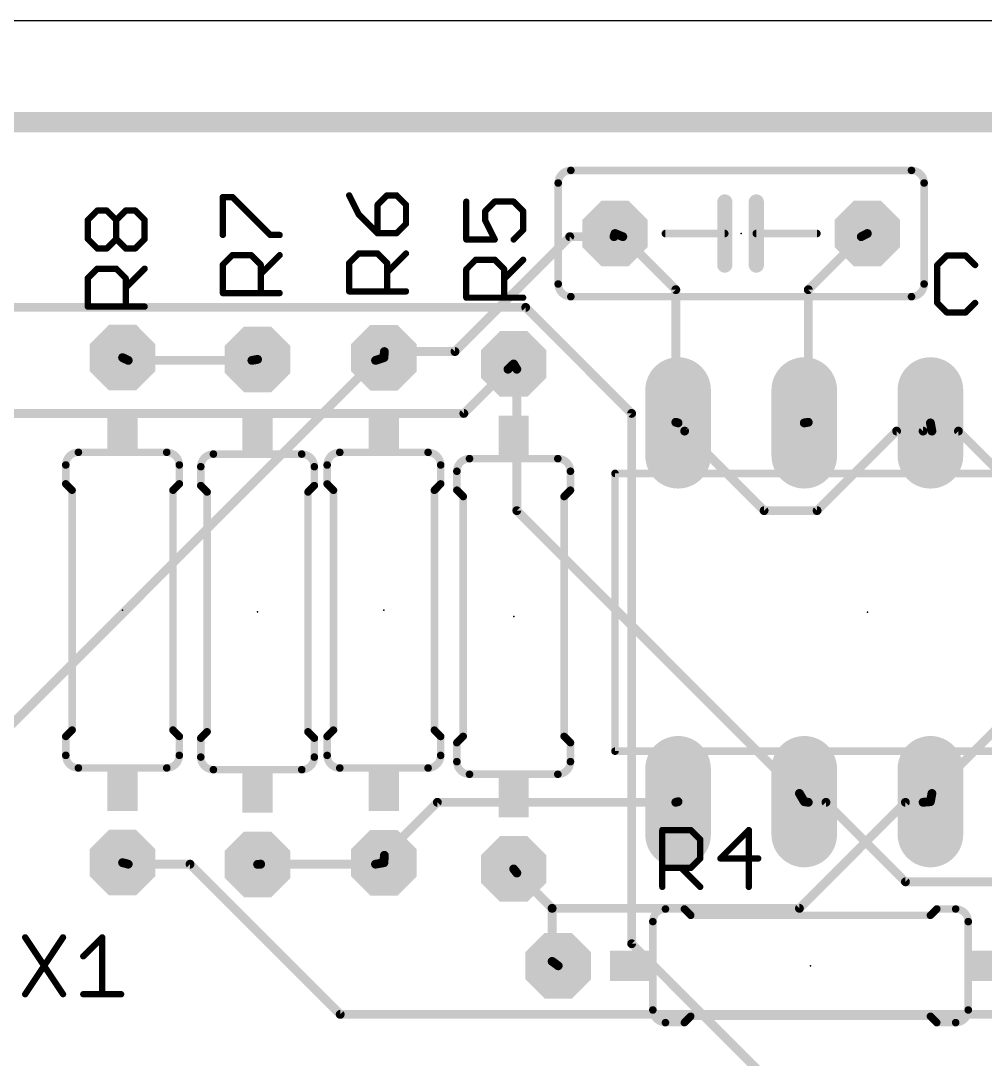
# Model space of a CAD drawing. Extents: x 0 to 100, y 0 to 50.
# Drawn here: x 40.15 to 59.57, y 29.15 to 50.04 of the extents above; entities that cross this region are included whole.
import ezdxf

# ---------------------------------------------------------------- set-up
doc = ezdxf.new("R2010")
doc.units = 0
for name, color, linetype in [('1', 14, 'CONTINUOUS'), ('16', 174, 'CONTINUOUS'), ('17', 94, 'CONTINUOUS'), ('20', 178, 'CONTINUOUS'), ('21', 251, 'CONTINUOUS'), ('23', 178, 'CONTINUOUS'), ('25', 251, 'CONTINUOUS')]:
    doc.layers.add(name, color=color, linetype=linetype)

# ---------------------------------------------------------------- blocks, each defined once
blk = doc.blocks.new('OCTAGONP')
at = {"const_width": 0.5}
blk.add_lwpolyline([(-0.25, -0.1036), (-0.25, 0.1036), (-0.1036, 0.25), (0.1036, 0.25), (0.25, 0.1036), (0.25, -0.1036), (0.1036, -0.25), (-0.1036, -0.25), (-0.25, -0.1036), (-0.25, 0.1036)], dxfattribs=at)
blk = doc.blocks.new('LONGP100')
at = {"const_width": 1}
blk.add_lwpolyline([(-0.5, 0), (0.5, 0)], dxfattribs=at)
at = {"const_width": 0.5}
for points in [[(-0.5, 0.25, 1), (-0.5, -0.25)], [(0.5, -0.25, 1), (0.5, 0.25)]]:
    blk.add_lwpolyline(points, format="xyb", dxfattribs=at)
blk = doc.blocks.new('RECT')
blk.add_solid([(-0.5, -0.5), (0.5, -0.5), (-0.5, 0.5), (0.5, 0.5)])

msp = doc.modelspace()

# ---------------------------------------------------------------- linework, layer by layer
at = {"layer": '1', "const_width": 0.1778}
for points in [[(51.2064, 45.6946), (48.895, 43.3832)], [(52.0954, 45.6946), (51.2064, 45.6946)], [(52.0954, 45.6946), (52.116, 45.758)], [(52.2732, 45.6946), (52.116, 45.758)], [(52.2732, 45.6946), (53.34, 44.6278)], [(57.0738, 45.6946), (56.007, 44.6278)], [(57.0738, 45.6946), (57.196, 45.758)], [(53.34, 44.6278), (53.34, 41.9608)], [(56.007, 44.6278), (56.007, 41.9608)], [(47.4726, 43.3832), (47.464, 43.26)], [(48.895, 43.3832), (47.4726, 43.3832)], [(47.2948, 43.2054), (39.8272, 35.7378)], [(42.3164, 43.2054), (42.202, 43.261)], [(42.3164, 43.2054), (44.8056, 43.2054)], [(44.8056, 43.2054), (44.92, 43.226)], [(47.2948, 43.2054), (47.464, 43.26)], [(50.1396, 43.0276), (50.076, 43.134)], [(50.1396, 40.1828), (50.1396, 43.0276)], [(53.34, 41.9608), (53.386, 41.948)], [(53.5178, 41.783), (53.386, 41.948)], [(56.007, 41.9608), (55.926, 41.948)], [(58.3184, 41.783), (58.466, 41.948)], [(58.4962, 41.783), (58.466, 41.948)], [(53.5178, 41.783), (55.118, 40.1828)], [(56.1848, 40.1828), (57.785, 41.783)], [(57.785, 41.783), (58.3184, 41.783)], [(59.0296, 41.783), (58.4962, 41.783)], [(65.0748, 35.7378), (59.0296, 41.783)], [(55.8292, 34.4932), (50.1396, 40.1828)], [(55.118, 40.1828), (56.1848, 40.1828)], [(55.8292, 34.4932), (55.926, 34.328)], [(47.4726, 33.2486), (48.5394, 34.3154)], [(48.5394, 34.3154), (53.34, 34.3154)], [(53.34, 34.3154), (53.386, 34.328)], [(55.8292, 32.1818), (57.9628, 34.3154)], [(57.9628, 34.3154), (58.3184, 34.3154)], [(58.3184, 34.3154), (58.466, 34.328)], [(47.4726, 33.2486), (47.464, 33.1)], [(42.3164, 33.0708), (42.202, 33.101)], [(43.561, 33.0708), (42.3164, 33.0708)], [(46.5836, 30.0482), (43.561, 33.0708)], [(44.9834, 33.0708), (44.92, 33.066)], [(47.2948, 33.0708), (44.9834, 33.0708)], [(47.2948, 33.0708), (47.464, 33.1)], [(50.1396, 32.893), (50.076, 32.974)], [(50.1396, 32.893), (50.8508, 32.1818)], [(50.8508, 32.1818), (50.8508, 31.115)], [(50.8508, 32.1818), (55.8292, 32.1818)], [(50.8508, 31.115), (50.973, 31.026)], [(63.6524, 30.0482), (46.5836, 30.0482)]]:
    msp.add_lwpolyline(points, dxfattribs=at)
at = {"layer": '1', "const_width": 0.0889}
for points in [[(51.2064, 45.739, 1), (51.2064, 45.6502)], [(51.2378, 45.6632, 1), (51.175, 45.726)], [(52.0531, 45.7083, 1), (52.1377, 45.6809)], [(52.1326, 45.7992, 1), (52.0994, 45.7168)], [(52.1583, 45.7443, 1), (52.0737, 45.7717)], [(52.0954, 45.6502, 1), (52.0954, 45.739)], [(52.3046, 45.726, 1), (52.2418, 45.6632)], [(52.2566, 45.6534, 1), (52.2898, 45.7358)], [(57.0533, 45.7341, 1), (57.0943, 45.6551)], [(57.1052, 45.6632, 1), (57.0424, 45.726)], [(57.2165, 45.7185, 1), (57.1755, 45.7975)], [(53.3845, 44.6278, 1), (53.2956, 44.6278)], [(56.0515, 44.6278, 1), (55.9626, 44.6278)], [(53.3086, 44.5964, 1), (53.3714, 44.6592)], [(55.9756, 44.6592, 1), (56.0384, 44.5964)], [(47.4726, 43.4276, 1), (47.4726, 43.3388)], [(47.5169, 43.3801, 1), (47.4283, 43.3863)], [(48.8636, 43.4146, 1), (48.9264, 43.3518)], [(48.895, 43.3388, 1), (48.895, 43.4276)], [(42.2214, 43.301, 1), (42.1826, 43.221)], [(42.3164, 43.2499, 1), (42.3164, 43.161)], [(42.297, 43.1654, 1), (42.3358, 43.2454)], [(44.7977, 43.2491, 1), (44.8135, 43.1617)], [(44.8056, 43.161, 1), (44.8056, 43.2499)], [(44.9279, 43.1823, 1), (44.9121, 43.2697)], [(47.2811, 43.2477, 1), (47.3085, 43.1631)], [(47.3262, 43.174, 1), (47.2634, 43.2368)], [(47.4197, 43.2631, 1), (47.5083, 43.2569)], [(47.4777, 43.2177, 1), (47.4503, 43.3023)], [(50.1142, 43.1568, 1), (50.0378, 43.1112)], [(50.184, 43.0276, 1), (50.0952, 43.0276)], [(50.1014, 43.0048, 1), (50.1778, 43.0504)], [(53.3519, 42.0036, 1), (53.3281, 41.918)], [(53.2956, 41.9608, 1), (53.3845, 41.9608)], [(53.4207, 41.9757, 1), (53.3513, 41.9203)], [(53.3741, 41.9052, 1), (53.3979, 41.9908)], [(55.9191, 41.9919, 1), (55.9329, 41.9041)], [(55.9626, 41.9608, 1), (56.0515, 41.9608)], [(56.0139, 41.9169, 1), (56.0001, 42.0047)], [(58.5097, 41.956, 1), (58.4223, 41.94)], [(58.4991, 41.9184, 1), (58.4329, 41.9776)], [(53.5492, 41.8144, 1), (53.4864, 41.7516)], [(53.4831, 41.7553, 1), (53.5525, 41.8107)], [(57.785, 41.8274, 1), (57.785, 41.7386)], [(57.8164, 41.7516, 1), (57.7536, 41.8144)], [(58.2853, 41.8126, 1), (58.3515, 41.7534)], [(58.3184, 41.7386, 1), (58.3184, 41.8274)], [(58.4962, 41.8274, 1), (58.4962, 41.7386)], [(58.4525, 41.775, 1), (58.5399, 41.791)], [(59.061, 41.8144, 1), (58.9982, 41.7516)], [(59.0296, 41.7386, 1), (59.0296, 41.8274)], [(50.171, 40.2142, 1), (50.1082, 40.1514)], [(50.0952, 40.1828, 1), (50.184, 40.1828)], [(55.118, 40.2272, 1), (55.118, 40.1384)], [(55.0866, 40.1514, 1), (55.1494, 40.2142)], [(56.1534, 40.2142, 1), (56.2162, 40.1514)], [(56.1848, 40.1384, 1), (56.1848, 40.2272)], [(55.8676, 34.5157, 1), (55.7908, 34.4707)], [(55.7978, 34.4618, 1), (55.8606, 34.5246)], [(48.5394, 34.3599, 1), (48.5394, 34.271)], [(48.5708, 34.284, 1), (48.508, 34.3468)], [(53.3283, 34.3583, 1), (53.3517, 34.2725)], [(53.34, 34.271, 1), (53.34, 34.3599)], [(53.3977, 34.2851, 1), (53.3743, 34.3709)], [(55.8876, 34.3055, 1), (55.9644, 34.3505)], [(57.9628, 34.3599, 1), (57.9628, 34.271)], [(57.9942, 34.284, 1), (57.9314, 34.3468)], [(58.3146, 34.3597, 1), (58.3222, 34.2711)], [(58.3184, 34.271, 1), (58.3184, 34.3599)], [(58.4698, 34.2837, 1), (58.4622, 34.3723)], [(47.517, 33.246, 1), (47.4282, 33.2512)], [(47.4412, 33.28, 1), (47.504, 33.2172)], [(42.2133, 33.144, 1), (42.1907, 33.058)], [(42.3164, 33.1152, 1), (42.3164, 33.0264)], [(42.3051, 33.0278, 1), (42.3277, 33.1138)], [(43.5924, 33.1022, 1), (43.5296, 33.0394)], [(43.561, 33.0264, 1), (43.561, 33.1152)], [(44.9166, 33.1103, 1), (44.9234, 33.0217)], [(44.9834, 33.1152, 1), (44.9834, 33.0264)], [(44.9868, 33.0265, 1), (44.98, 33.1151)], [(47.2872, 33.1146, 1), (47.3024, 33.027)], [(47.2948, 33.0264, 1), (47.2948, 33.1152)], [(47.4196, 33.1026, 1), (47.5084, 33.0974)], [(47.4716, 33.0562, 1), (47.4564, 33.1438)], [(50.111, 33.0015, 1), (50.041, 32.9465)], [(50.171, 32.9244, 1), (50.1082, 32.8616)], [(50.1046, 32.8655, 1), (50.1746, 32.9205)], [(50.8952, 32.1818, 1), (50.8064, 32.1818)], [(50.8508, 32.2263, 1), (50.8508, 32.1374)], [(50.8194, 32.1504, 1), (50.8822, 32.2132)], [(55.7978, 32.2132, 1), (55.8606, 32.1504)], [(55.8292, 32.1374, 1), (55.8292, 32.2263)], [(50.877, 31.1509, 1), (50.8246, 31.0791)], [(50.8064, 31.115, 1), (50.8952, 31.115)], [(50.9468, 30.9901, 1), (50.9992, 31.0619)], [(46.5836, 30.0927, 1), (46.5836, 30.0038)], [(46.5522, 30.0168, 1), (46.615, 30.0796)]]:
    msp.add_lwpolyline(points, format="xyb", dxfattribs=at)
at = {"layer": '16'}
for points, const_width in [([(2, 48), (98, 48)], 0.4064), ([(50.3174, 44.2722), (25.781, 44.2722)], 0.1778), ([(52.451, 42.1386), (50.3174, 44.2722)], 0.1778), ([(49.9618, 43.0276), (49.0728, 42.1386)], 0.1778), ([(49.9618, 43.0276), (50.076, 43.134)], 0.1778), ([(49.0728, 42.1386), (37.8714, 42.1386)], 0.1778), ([(52.451, 31.4706), (52.451, 42.1386)], 0.1778), ([(58.4962, 34.4932), (63.6524, 39.6494)], 0.1778), ([(58.4962, 34.4932), (58.466, 34.328)], 0.1778), ([(56.007, 34.3154), (55.926, 34.328)], 0.1778), ([(56.3626, 34.3154), (56.007, 34.3154)], 0.1778), ([(57.9628, 32.7152), (56.3626, 34.3154)], 0.1778), ([(65.786, 32.7152), (57.9628, 32.7152)], 0.1778), ([(57.0738, 26.8478), (52.451, 31.4706)], 0.1778)]:
    msp.add_lwpolyline(points, dxfattribs=dict(at, const_width=const_width))
at = {"layer": '16', "const_width": 0.0889}
for points in [[(50.3488, 44.3036, 1), (50.286, 44.2408)], [(50.3174, 44.2278, 1), (50.3174, 44.3167)], [(49.9315, 43.0601, 1), (49.9921, 42.9951)], [(49.9932, 42.9962, 1), (49.9304, 43.059)], [(50.1063, 43.1015, 1), (50.0457, 43.1665)], [(49.0414, 42.17, 1), (49.1042, 42.1072)], [(49.0728, 42.0942, 1), (49.0728, 42.1831)], [(52.4954, 42.1386, 1), (52.4066, 42.1386)], [(52.4196, 42.1072, 1), (52.4824, 42.17)], [(58.4648, 34.5246, 1), (58.5276, 34.4618)], [(58.5399, 34.4852, 1), (58.4525, 34.5012)], [(55.9328, 34.3719, 1), (55.9192, 34.2841)], [(56.007, 34.3599, 1), (56.007, 34.271)], [(56.0002, 34.2715, 1), (56.0138, 34.3593)], [(56.394, 34.3468, 1), (56.3312, 34.284)], [(56.3626, 34.271, 1), (56.3626, 34.3599)], [(58.4223, 34.336, 1), (58.5097, 34.32)], [(57.9628, 32.7597, 1), (57.9628, 32.6708)], [(57.9314, 32.6838, 1), (57.9942, 32.7466)], [(52.4824, 31.502, 1), (52.4196, 31.4392)], [(52.4066, 31.4706, 1), (52.4954, 31.4706)]]:
    msp.add_lwpolyline(points, format="xyb", dxfattribs=at)
at = {"layer": '20'}
msp.add_line((100.046, 50.038), (0.046, 50.038), dxfattribs=at)
at = {"layer": '21'}
for points, const_width in [([(51.227, 47.028, 0.4142), (50.973, 46.774)], 0.1524), ([(51.227, 47.0661, 1), (51.227, 46.9899)], 0.0762), ([(51.227, 46.9899, 1), (51.227, 47.0661)], 0.0762), ([(58.339, 46.774, 0.4142), (58.085, 47.028)], 0.1524), ([(58.085, 47.0661, 1), (58.085, 46.9899)], 0.0762), ([(58.085, 46.9899, 1), (58.085, 47.0661)], 0.0762), ([(51.0111, 46.774, 1), (50.9349, 46.774)], 0.0762), ([(50.9349, 46.774, 1), (51.0111, 46.774)], 0.0762), ([(58.3771, 46.774, 1), (58.3009, 46.774)], 0.0762), ([(58.3009, 46.774, 1), (58.3771, 46.774)], 0.0762), ([(54.402, 46.393, 1), (54.2496, 46.393)], 0.1524), ([(55.037, 46.393, 1), (54.8846, 46.393)], 0.1524), ([(53.132, 45.7961, 1), (53.132, 45.7199)], 0.0762), ([(54.402, 45.758, 1), (54.2496, 45.758)], 0.1524), ([(54.2496, 45.758, 1), (54.402, 45.758)], 0.1524), ([(54.3258, 45.7199, 1), (54.3258, 45.7961)], 0.0762), ([(55.037, 45.758, 1), (54.8846, 45.758)], 0.1524), ([(54.8846, 45.758, 1), (55.037, 45.758)], 0.1524), ([(54.9608, 45.7961, 1), (54.9608, 45.7199)], 0.0762), ([(56.18, 45.7199, 1), (56.18, 45.7961)], 0.0762), ([(54.2496, 45.123, 1), (54.402, 45.123)], 0.1524), ([(54.8846, 45.123, 1), (55.037, 45.123)], 0.1524), ([(50.973, 44.742, 0.4142), (51.227, 44.488)], 0.1524), ([(51.0111, 44.742, 1), (50.9349, 44.742)], 0.0762), ([(50.9349, 44.742, 1), (51.0111, 44.742)], 0.0762), ([(58.085, 44.488, 0.4142), (58.339, 44.742)], 0.1524), ([(58.3771, 44.742, 1), (58.3009, 44.742)], 0.0762), ([(58.3009, 44.742, 1), (58.3771, 44.742)], 0.0762), ([(51.227, 44.5261, 1), (51.227, 44.4499)], 0.0762), ([(51.227, 44.4499, 1), (51.227, 44.5261)], 0.0762), ([(58.085, 44.5261, 1), (58.085, 44.4499)], 0.0762), ([(58.085, 44.4499, 1), (58.085, 44.5261)], 0.0762), ([(41.313, 41.356, 0.4142), (41.059, 41.102)], 0.1524), ([(41.313, 41.3941, 1), (41.313, 41.3179)], 0.0762), ([(41.313, 41.3179, 1), (41.313, 41.3941)], 0.0762), ([(43.345, 41.102, 0.4142), (43.091, 41.356)], 0.1524), ([(43.091, 41.3941, 1), (43.091, 41.3179)], 0.0762), ([(43.091, 41.3179, 1), (43.091, 41.3941)], 0.0762), ([(44.031, 41.321, 0.4142), (43.777, 41.067)], 0.1524), ([(44.031, 41.3591, 1), (44.031, 41.2829)], 0.0762), ([(44.031, 41.2829, 1), (44.031, 41.3591)], 0.0762), ([(46.063, 41.067, 0.4142), (45.809, 41.321)], 0.1524), ([(45.809, 41.3591, 1), (45.809, 41.2829)], 0.0762), ([(45.809, 41.2829, 1), (45.809, 41.3591)], 0.0762), ([(46.575, 41.355, 0.4142), (46.321, 41.101)], 0.1524), ([(46.575, 41.3931, 1), (46.575, 41.3169)], 0.0762), ([(46.575, 41.3169, 1), (46.575, 41.3931)], 0.0762), ([(48.607, 41.101, 0.4142), (48.353, 41.355)], 0.1524), ([(48.353, 41.3931, 1), (48.353, 41.3169)], 0.0762), ([(48.353, 41.3169, 1), (48.353, 41.3931)], 0.0762), ([(41.0971, 41.102, 1), (41.0209, 41.102)], 0.0762), ([(43.3831, 41.102, 1), (43.3069, 41.102)], 0.0762), ([(46.3591, 41.101, 1), (46.2829, 41.101)], 0.0762), ([(48.6451, 41.101, 1), (48.5689, 41.101)], 0.0762), ([(49.187, 41.229, 0.4142), (48.933, 40.975)], 0.1524), ([(49.187, 41.2671, 1), (49.187, 41.1909)], 0.0762), ([(49.187, 41.1909, 1), (49.187, 41.2671)], 0.0762), ([(51.219, 40.975, 0.4142), (50.965, 41.229)], 0.1524), ([(50.965, 41.2671, 1), (50.965, 41.1909)], 0.0762), ([(50.965, 41.1909, 1), (50.965, 41.2671)], 0.0762), ([(41.0209, 41.102, 1), (41.0971, 41.102)], 0.0762), ([(43.3069, 41.102, 1), (43.3831, 41.102)], 0.0762), ([(43.8151, 41.067, 1), (43.7389, 41.067)], 0.0762), ([(43.7389, 41.067, 1), (43.8151, 41.067)], 0.0762), ([(46.1011, 41.067, 1), (46.0249, 41.067)], 0.0762), ([(46.0249, 41.067, 1), (46.1011, 41.067)], 0.0762), ([(46.2829, 41.101, 1), (46.3591, 41.101)], 0.0762), ([(48.5689, 41.101, 1), (48.6451, 41.101)], 0.0762), ([(48.9711, 40.975, 1), (48.8949, 40.975)], 0.0762), ([(48.8949, 40.975, 1), (48.9711, 40.975)], 0.0762), ([(51.2571, 40.975, 1), (51.1809, 40.975)], 0.0762), ([(51.1809, 40.975, 1), (51.2571, 40.975)], 0.0762), ([(52.116, 40.9701, 1), (52.116, 40.8939)], 0.0762), ([(52.1541, 40.932, 1), (52.0779, 40.932)], 0.0762), ([(41.0209, 40.721, 1), (41.0971, 40.721)], 0.0762), ([(41.0859, 40.7479, 1), (41.0321, 40.6941)], 0.0762), ([(43.3069, 40.721, 1), (43.3831, 40.721)], 0.0762), ([(43.3719, 40.6941, 1), (43.3181, 40.7479)], 0.0762), ([(43.8039, 40.7129, 1), (43.7501, 40.6591)], 0.0762), ([(46.0899, 40.6591, 1), (46.0361, 40.7129)], 0.0762), ([(46.2829, 40.72, 1), (46.3591, 40.72)], 0.0762), ([(46.3479, 40.7469, 1), (46.2941, 40.6931)], 0.0762), ([(48.5689, 40.72, 1), (48.6451, 40.72)], 0.0762), ([(48.6339, 40.6931, 1), (48.5801, 40.7469)], 0.0762), ([(41.2241, 40.594, 1), (41.1479, 40.594)], 0.0762), ([(41.1591, 40.5671, 1), (41.2129, 40.6209)], 0.0762), ([(43.2561, 40.594, 1), (43.1799, 40.594)], 0.0762), ([(43.1911, 40.6209, 1), (43.2449, 40.5671)], 0.0762), ([(43.7389, 40.686, 1), (43.8151, 40.686)], 0.0762), ([(43.9421, 40.559, 1), (43.8659, 40.559)], 0.0762), ([(43.8771, 40.5321, 1), (43.9309, 40.5859)], 0.0762), ([(45.9741, 40.559, 1), (45.8979, 40.559)], 0.0762), ([(45.9091, 40.5859, 1), (45.9629, 40.5321)], 0.0762), ([(46.0249, 40.686, 1), (46.1011, 40.686)], 0.0762), ([(46.4861, 40.593, 1), (46.4099, 40.593)], 0.0762), ([(46.4211, 40.5661, 1), (46.4749, 40.6199)], 0.0762), ([(48.5181, 40.593, 1), (48.4419, 40.593)], 0.0762), ([(48.4531, 40.6199, 1), (48.5069, 40.5661)], 0.0762), ([(48.8949, 40.594, 1), (48.9711, 40.594)], 0.0762), ([(48.9599, 40.6209, 1), (48.9061, 40.5671)], 0.0762), ([(49.0981, 40.467, 1), (49.0219, 40.467)], 0.0762), ([(49.0331, 40.4401, 1), (49.0869, 40.4939)], 0.0762), ([(51.1301, 40.467, 1), (51.0539, 40.467)], 0.0762), ([(51.0651, 40.4939, 1), (51.1189, 40.4401)], 0.0762), ([(51.1809, 40.594, 1), (51.2571, 40.594)], 0.0762), ([(51.2459, 40.5671, 1), (51.1921, 40.6209)], 0.0762), ([(41.1479, 35.768, 1), (41.2241, 35.768)], 0.0762), ([(41.2129, 35.7411, 1), (41.1591, 35.7949)], 0.0762), ([(43.1799, 35.768, 1), (43.2561, 35.768)], 0.0762), ([(43.2449, 35.7949, 1), (43.1911, 35.7411)], 0.0762), ([(43.8659, 35.733, 1), (43.9421, 35.733)], 0.0762), ([(43.9309, 35.7061, 1), (43.8771, 35.7599)], 0.0762), ([(45.8979, 35.733, 1), (45.9741, 35.733)], 0.0762), ([(45.9629, 35.7599, 1), (45.9091, 35.7061)], 0.0762), ([(46.4099, 35.767, 1), (46.4861, 35.767)], 0.0762), ([(46.4749, 35.7401, 1), (46.4211, 35.7939)], 0.0762), ([(48.4419, 35.767, 1), (48.5181, 35.767)], 0.0762), ([(48.5069, 35.7939, 1), (48.4531, 35.7401)], 0.0762), ([(41.0971, 35.641, 1), (41.0209, 35.641)], 0.0762), ([(41.0321, 35.6679, 1), (41.0859, 35.6141)], 0.0762), ([(43.3831, 35.641, 1), (43.3069, 35.641)], 0.0762), ([(43.3181, 35.6141, 1), (43.3719, 35.6679)], 0.0762), ([(43.8151, 35.606, 1), (43.7389, 35.606)], 0.0762), ([(43.7501, 35.6329, 1), (43.8039, 35.5791)], 0.0762), ([(46.1011, 35.606, 1), (46.0249, 35.606)], 0.0762), ([(46.0361, 35.5791, 1), (46.0899, 35.6329)], 0.0762), ([(46.3591, 35.64, 1), (46.2829, 35.64)], 0.0762), ([(46.2941, 35.6669, 1), (46.3479, 35.6131)], 0.0762), ([(48.6451, 35.64, 1), (48.5689, 35.64)], 0.0762), ([(48.5801, 35.6131, 1), (48.6339, 35.6669)], 0.0762), ([(48.9711, 35.514, 1), (48.8949, 35.514)], 0.0762), ([(48.9061, 35.5409, 1), (48.9599, 35.4871)], 0.0762), ([(49.0219, 35.641, 1), (49.0981, 35.641)], 0.0762), ([(49.0869, 35.6141, 1), (49.0331, 35.6679)], 0.0762), ([(51.0539, 35.641, 1), (51.1301, 35.641)], 0.0762), ([(51.1189, 35.6679, 1), (51.0651, 35.6141)], 0.0762), ([(51.2571, 35.514, 1), (51.1809, 35.514)], 0.0762), ([(51.1921, 35.4871, 1), (51.2459, 35.5409)], 0.0762), ([(41.059, 35.26, 0.4142), (41.313, 35.006)], 0.1524), ([(41.0971, 35.26, 1), (41.0209, 35.26)], 0.0762), ([(43.091, 35.006, 0.4142), (43.345, 35.26)], 0.1524), ([(43.3831, 35.26, 1), (43.3069, 35.26)], 0.0762), ([(46.321, 35.259, 0.4142), (46.575, 35.005)], 0.1524), ([(46.3591, 35.259, 1), (46.2829, 35.259)], 0.0762), ([(48.353, 35.005, 0.4142), (48.607, 35.259)], 0.1524), ([(48.6451, 35.259, 1), (48.5689, 35.259)], 0.0762), ([(52.116, 35.3821, 1), (52.116, 35.3059)], 0.0762), ([(52.0779, 35.344, 1), (52.1541, 35.344)], 0.0762), ([(41.0209, 35.26, 1), (41.0971, 35.26)], 0.0762), ([(43.3069, 35.26, 1), (43.3831, 35.26)], 0.0762), ([(43.777, 35.225, 0.4142), (44.031, 34.971)], 0.1524), ([(43.8151, 35.225, 1), (43.7389, 35.225)], 0.0762), ([(43.7389, 35.225, 1), (43.8151, 35.225)], 0.0762), ([(45.809, 34.971, 0.4142), (46.063, 35.225)], 0.1524), ([(46.1011, 35.225, 1), (46.0249, 35.225)], 0.0762), ([(46.0249, 35.225, 1), (46.1011, 35.225)], 0.0762), ([(46.2829, 35.259, 1), (46.3591, 35.259)], 0.0762), ([(48.5689, 35.259, 1), (48.6451, 35.259)], 0.0762), ([(48.933, 35.133, 0.4142), (49.187, 34.879)], 0.1524), ([(48.9711, 35.133, 1), (48.8949, 35.133)], 0.0762), ([(48.8949, 35.133, 1), (48.9711, 35.133)], 0.0762), ([(50.965, 34.879, 0.4142), (51.219, 35.133)], 0.1524), ([(51.2571, 35.133, 1), (51.1809, 35.133)], 0.0762), ([(51.1809, 35.133, 1), (51.2571, 35.133)], 0.0762), ([(41.313, 35.0441, 1), (41.313, 34.9679)], 0.0762), ([(41.313, 34.9679, 1), (41.313, 35.0441)], 0.0762), ([(43.091, 35.0441, 1), (43.091, 34.9679)], 0.0762), ([(43.091, 34.9679, 1), (43.091, 35.0441)], 0.0762), ([(44.031, 35.0091, 1), (44.031, 34.9329)], 0.0762), ([(44.031, 34.9329, 1), (44.031, 35.0091)], 0.0762), ([(45.809, 35.0091, 1), (45.809, 34.9329)], 0.0762), ([(45.809, 34.9329, 1), (45.809, 35.0091)], 0.0762), ([(46.575, 35.0431, 1), (46.575, 34.9669)], 0.0762), ([(46.575, 34.9669, 1), (46.575, 35.0431)], 0.0762), ([(48.353, 35.0431, 1), (48.353, 34.9669)], 0.0762), ([(48.353, 34.9669, 1), (48.353, 35.0431)], 0.0762), ([(49.187, 34.9171, 1), (49.187, 34.8409)], 0.0762), ([(49.187, 34.8409, 1), (49.187, 34.9171)], 0.0762), ([(50.965, 34.9171, 1), (50.965, 34.8409)], 0.0762), ([(50.965, 34.8409, 1), (50.965, 34.9171)], 0.0762), ([(53.132, 32.169, 0.4142), (52.878, 31.915)], 0.1524), ([(53.132, 32.2071, 1), (53.132, 32.1309)], 0.0762), ([(53.132, 32.1309, 1), (53.132, 32.2071)], 0.0762), ([(53.5399, 32.1959, 1), (53.4861, 32.1421)], 0.0762), ([(53.513, 32.1309, 1), (53.513, 32.2071)], 0.0762), ([(58.593, 32.2071, 1), (58.593, 32.1309)], 0.0762), ([(58.6199, 32.1421, 1), (58.5661, 32.1959)], 0.0762), ([(59.228, 31.915, 0.4142), (58.974, 32.169)], 0.1524), ([(58.974, 32.2071, 1), (58.974, 32.1309)], 0.0762), ([(58.974, 32.1309, 1), (58.974, 32.2071)], 0.0762), ([(52.9161, 31.915, 1), (52.8399, 31.915)], 0.0762), ([(53.64, 32.0801, 1), (53.64, 32.0039)], 0.0762), ([(53.6131, 32.0151, 1), (53.6669, 32.0689)], 0.0762), ([(58.4391, 32.0689, 1), (58.4929, 32.0151)], 0.0762), ([(58.466, 32.0039, 1), (58.466, 32.0801)], 0.0762), ([(59.2661, 31.915, 1), (59.1899, 31.915)], 0.0762), ([(52.8399, 31.915, 1), (52.9161, 31.915)], 0.0762), ([(59.1899, 31.915, 1), (59.2661, 31.915)], 0.0762), ([(52.878, 30.137, 0.4142), (53.132, 29.883)], 0.1524), ([(52.9161, 30.137, 1), (52.8399, 30.137)], 0.0762), ([(52.8399, 30.137, 1), (52.9161, 30.137)], 0.0762), ([(53.64, 30.0481, 1), (53.64, 29.9719)], 0.0762), ([(53.6669, 29.9831, 1), (53.6131, 30.0369)], 0.0762), ([(58.4929, 30.0369, 1), (58.4391, 29.9831)], 0.0762), ([(58.466, 29.9719, 1), (58.466, 30.0481)], 0.0762), ([(58.974, 29.883, 0.4142), (59.228, 30.137)], 0.1524), ([(59.2661, 30.137, 1), (59.1899, 30.137)], 0.0762), ([(59.1899, 30.137, 1), (59.2661, 30.137)], 0.0762), ([(53.132, 29.9211, 1), (53.132, 29.8449)], 0.0762), ([(53.132, 29.8449, 1), (53.132, 29.9211)], 0.0762), ([(53.4861, 29.9099, 1), (53.5399, 29.8561)], 0.0762), ([(53.513, 29.8449, 1), (53.513, 29.9211)], 0.0762), ([(58.593, 29.9211, 1), (58.593, 29.8449)], 0.0762), ([(58.5661, 29.8561, 1), (58.6199, 29.9099)], 0.0762), ([(58.974, 29.9211, 1), (58.974, 29.8449)], 0.0762), ([(58.974, 29.8449, 1), (58.974, 29.9211)], 0.0762)]:
    msp.add_lwpolyline(points, format="xyb", dxfattribs=dict(at, const_width=const_width))
for points, const_width in [([(58.085, 47.028), (51.227, 47.028)], 0.1524), ([(50.973, 46.774), (50.973, 44.742)], 0.1524), ([(58.339, 44.742), (58.339, 46.774)], 0.1524), ([(54.3258, 45.758), (54.3258, 46.393)], 0.3048), ([(54.9608, 45.758), (54.9608, 46.393)], 0.3048), ([(54.3258, 45.758), (53.132, 45.758)], 0.1524), ([(54.3258, 45.123), (54.3258, 45.758)], 0.3048), ([(54.9608, 45.123), (54.9608, 45.758)], 0.3048), ([(54.9608, 45.758), (56.18, 45.758)], 0.1524), ([(51.227, 44.488), (58.085, 44.488)], 0.1524), ([(41.313, 41.356), (43.091, 41.356)], 0.1524), ([(45.809, 41.321), (44.031, 41.321)], 0.1524), ([(48.353, 41.355), (46.575, 41.355)], 0.1524), ([(41.059, 41.102), (41.059, 40.721)], 0.1524), ([(43.345, 41.102), (43.345, 40.721)], 0.1524), ([(46.321, 41.101), (46.321, 40.72)], 0.1524), ([(48.607, 41.101), (48.607, 40.72)], 0.1524), ([(50.965, 41.229), (49.187, 41.229)], 0.1524), ([(43.777, 41.067), (43.777, 40.686)], 0.1524), ([(46.063, 41.067), (46.063, 40.686)], 0.1524), ([(48.933, 40.975), (48.933, 40.594)], 0.1524), ([(51.219, 40.975), (51.219, 40.594)], 0.1524), ([(62.276, 40.932), (52.116, 40.932)], 0.1524), ([(52.116, 40.932), (52.116, 35.344)], 0.1524), ([(41.186, 40.594), (41.059, 40.721)], 0.1524), ([(43.218, 40.594), (43.345, 40.721)], 0.1524), ([(43.904, 40.559), (43.777, 40.686)], 0.1524), ([(45.936, 40.559), (46.063, 40.686)], 0.1524), ([(46.448, 40.593), (46.321, 40.72)], 0.1524), ([(48.48, 40.593), (48.607, 40.72)], 0.1524), ([(41.186, 35.768), (41.186, 40.594)], 0.1524), ([(43.218, 35.768), (43.218, 40.594)], 0.1524), ([(43.904, 40.559), (43.904, 35.733)], 0.1524), ([(45.936, 40.559), (45.936, 35.733)], 0.1524), ([(46.448, 40.593), (46.448, 35.767)], 0.1524), ([(48.48, 40.593), (48.48, 35.767)], 0.1524), ([(49.06, 40.467), (48.933, 40.594)], 0.1524), ([(49.06, 40.467), (49.06, 35.641)], 0.1524), ([(51.092, 40.467), (51.219, 40.594)], 0.1524), ([(51.092, 40.467), (51.092, 35.641)], 0.1524), ([(41.186, 35.768), (41.059, 35.641)], 0.1524), ([(43.218, 35.768), (43.345, 35.641)], 0.1524), ([(43.904, 35.733), (43.777, 35.606)], 0.1524), ([(45.936, 35.733), (46.063, 35.606)], 0.1524), ([(46.448, 35.767), (46.321, 35.64)], 0.1524), ([(48.48, 35.767), (48.607, 35.64)], 0.1524), ([(41.059, 35.26), (41.059, 35.641)], 0.1524), ([(43.345, 35.26), (43.345, 35.641)], 0.1524), ([(43.777, 35.225), (43.777, 35.606)], 0.1524), ([(46.063, 35.225), (46.063, 35.606)], 0.1524), ([(46.321, 35.259), (46.321, 35.64)], 0.1524), ([(48.607, 35.259), (48.607, 35.64)], 0.1524), ([(49.06, 35.641), (48.933, 35.514)], 0.1524), ([(48.933, 35.133), (48.933, 35.514)], 0.1524), ([(51.092, 35.641), (51.219, 35.514)], 0.1524), ([(51.219, 35.133), (51.219, 35.514)], 0.1524), ([(52.116, 35.344), (62.276, 35.344)], 0.1524), ([(41.313, 35.006), (43.091, 35.006)], 0.1524), ([(45.809, 34.971), (44.031, 34.971)], 0.1524), ([(48.353, 35.005), (46.575, 35.005)], 0.1524), ([(50.965, 34.879), (49.187, 34.879)], 0.1524), ([(53.132, 32.169), (53.513, 32.169)], 0.1524), ([(53.64, 32.042), (53.513, 32.169)], 0.1524), ([(58.466, 32.042), (58.593, 32.169)], 0.1524), ([(58.974, 32.169), (58.593, 32.169)], 0.1524), ([(52.878, 30.137), (52.878, 31.915)], 0.1524), ([(58.466, 32.042), (53.64, 32.042)], 0.1524), ([(59.228, 30.137), (59.228, 31.915)], 0.1524), ([(53.64, 30.01), (53.513, 29.883)], 0.1524), ([(58.466, 30.01), (53.64, 30.01)], 0.1524), ([(58.466, 30.01), (58.593, 29.883)], 0.1524), ([(53.132, 29.883), (53.513, 29.883)], 0.1524), ([(58.974, 29.883), (58.593, 29.883)], 0.1524)]:
    msp.add_lwpolyline(points, dxfattribs=dict(at, const_width=const_width))
at = {"layer": '23'}
for p in [(54.656, 45.758), (42.202, 38.181), (44.92, 38.146), (47.464, 38.18), (50.076, 38.054), (57.196, 38.138), (56.053, 31.026)]:
    msp.add_point(p, dxfattribs=at)
at = {"layer": '25', "const_width": 0.127}
for points in [[(46.7645, 46.5255), (46.9552, 46.1442)], [(47.5272, 46.5255), (47.3365, 46.3349)], [(47.7178, 46.5255), (47.5272, 46.5255)], [(47.9085, 46.3349), (47.7178, 46.5255)], [(44.2205, 45.7289), (44.2205, 46.4915)], [(44.2205, 46.4915), (44.4112, 46.4915)], [(44.4112, 46.4915), (45.1738, 45.7289)], [(47.3365, 46.3349), (47.3365, 45.7629)], [(47.9085, 45.9536), (47.9085, 46.3349)], [(49.1225, 46.3995), (49.1225, 45.6369)], [(49.5038, 46.2089), (49.6945, 46.3995)], [(49.6945, 46.3995), (50.0758, 46.3995)], [(50.0758, 46.3995), (50.2665, 46.2089)], [(41.5025, 46.0291), (41.6932, 46.2198)], [(41.6932, 46.2198), (41.8839, 46.2198)], [(41.8839, 46.2198), (42.0745, 46.0291)], [(42.0745, 46.0291), (42.2652, 46.2198)], [(42.2652, 46.2198), (42.4558, 46.2198)], [(42.4558, 46.2198), (42.6465, 46.0291)], [(46.9552, 46.1442), (47.3365, 45.7629)], [(49.5038, 46.0182), (49.5038, 46.2089)], [(50.2665, 46.2089), (50.2665, 45.8276)], [(41.5025, 45.6478), (41.5025, 46.0291)], [(42.0745, 45.6478), (42.0745, 46.0291)], [(42.6465, 46.0291), (42.6465, 45.6478)], [(47.7178, 45.7629), (47.9085, 45.9536)], [(49.6945, 45.6369), (49.5038, 46.0182)], [(45.1738, 45.7289), (45.3645, 45.7289)], [(47.3365, 45.7629), (47.7178, 45.7629)], [(50.2665, 45.8276), (50.0758, 45.6369)], [(41.6932, 45.4571), (41.5025, 45.6478)], [(42.0745, 45.6478), (41.8839, 45.4571)], [(42.2652, 45.4571), (42.0745, 45.6478)], [(42.6465, 45.6478), (42.4558, 45.4571)], [(49.1225, 45.6369), (49.6945, 45.6369)], [(41.8839, 45.4571), (41.6932, 45.4571)], [(42.4558, 45.4571), (42.2652, 45.4571)], [(44.2205, 45.1315), (44.4112, 45.3222)], [(44.4112, 45.3222), (44.7925, 45.3222)], [(44.7925, 45.3222), (44.9832, 45.1315)], [(44.9832, 44.9408), (45.3645, 45.3222)], [(46.7645, 45.1655), (46.9552, 45.3561)], [(46.9552, 45.3561), (47.3365, 45.3561)], [(47.3365, 45.3561), (47.5272, 45.1655)], [(47.5272, 44.9748), (47.9085, 45.3561)], [(58.7944, 45.3145), (58.6037, 45.1238)], [(59.1757, 45.3145), (58.7944, 45.3145)], [(59.3664, 45.1238), (59.1757, 45.3145)], [(44.2205, 44.5595), (44.2205, 45.1315)], [(44.9832, 45.1315), (44.9832, 44.5595)], [(46.7645, 44.5935), (46.7645, 45.1655)], [(47.5272, 45.1655), (47.5272, 44.5935)], [(49.1225, 45.0395), (49.3132, 45.2302)], [(49.3132, 45.2302), (49.6945, 45.2302)], [(49.6945, 45.2302), (49.8852, 45.0395)], [(49.8852, 44.8488), (50.2665, 45.2302)], [(58.6037, 45.1238), (58.6037, 44.3612)], [(41.5025, 44.8597), (41.6932, 45.0504)], [(41.5025, 44.2877), (41.5025, 44.8597)], [(41.6932, 45.0504), (42.0745, 45.0504)], [(42.0745, 45.0504), (42.2652, 44.8597)], [(42.2652, 44.669), (42.6465, 45.0504)], [(42.2652, 44.8597), (42.2652, 44.2877)], [(49.1225, 44.4675), (49.1225, 45.0395)], [(49.8852, 45.0395), (49.8852, 44.4675)], [(45.3645, 44.5595), (44.2205, 44.5595)], [(47.9085, 44.5935), (46.7645, 44.5935)], [(50.2665, 44.4675), (49.1225, 44.4675)], [(42.6465, 44.2877), (41.5025, 44.2877)], [(58.6037, 44.3612), (58.7944, 44.1705)], [(59.1757, 44.1705), (59.3664, 44.3612)], [(58.7944, 44.1705), (59.1757, 44.1705)], [(53.0685, 32.6135), (53.0685, 33.7575)], [(53.0685, 33.7575), (53.6405, 33.7575)], [(53.6405, 33.7575), (53.8312, 33.5668)], [(54.8099, 33.7575), (54.2379, 33.1855)], [(54.8099, 32.6135), (54.8099, 33.7575)], [(53.8312, 33.5668), (53.8312, 33.1855)], [(53.8312, 33.1855), (53.6405, 32.9948)], [(54.2379, 33.1855), (55.0005, 33.1855)], [(53.6405, 32.9948), (53.0685, 32.9948)], [(53.4498, 32.9948), (53.8312, 32.6135)], [(40.2415, 31.5985), (41.0042, 30.4545)], [(41.0042, 31.5985), (40.2415, 30.4545)], [(41.4109, 31.2172), (41.7922, 31.5985)], [(41.7922, 31.5985), (41.7922, 30.4545)], [(41.4109, 30.4545), (42.1735, 30.4545)]]:
    msp.add_lwpolyline(points, dxfattribs=at)
at = {"layer": '25', "const_width": 0.0635}
for points in [[(46.7929, 46.5397, 1), (46.7361, 46.5113)], [(47.5272, 46.5573, 1), (47.5272, 46.4938)], [(47.5496, 46.5031, 1), (47.5047, 46.548)], [(47.7403, 46.548, 1), (47.6954, 46.5031)], [(47.7178, 46.4938, 1), (47.7178, 46.5573)], [(44.2205, 46.5233, 1), (44.2205, 46.4598)], [(44.2523, 46.4915, 1), (44.1888, 46.4915)], [(44.4336, 46.514, 1), (44.3887, 46.4691)], [(44.4112, 46.4598, 1), (44.4112, 46.5233)], [(47.3683, 46.3349, 1), (47.3048, 46.3349)], [(47.3141, 46.3573, 1), (47.359, 46.3124)], [(47.9403, 46.3349, 1), (47.8768, 46.3349)], [(47.886, 46.3124, 1), (47.931, 46.3573)], [(49.1543, 46.3995, 1), (49.0908, 46.3995)], [(49.6945, 46.4313, 1), (49.6945, 46.3678)], [(49.717, 46.3771, 1), (49.6721, 46.422)], [(50.0983, 46.422, 1), (50.0534, 46.3771)], [(50.0758, 46.3678, 1), (50.0758, 46.4313)], [(41.6932, 46.2515, 1), (41.6932, 46.188)], [(41.7156, 46.1973, 1), (41.6707, 46.2422)], [(41.9063, 46.2422, 1), (41.8614, 46.1973)], [(41.8839, 46.188, 1), (41.8839, 46.2515)], [(42.2652, 46.2515, 1), (42.2652, 46.188)], [(42.2876, 46.1973, 1), (42.2427, 46.2422)], [(42.4783, 46.2422, 1), (42.4334, 46.1973)], [(42.4558, 46.188, 1), (42.4558, 46.2515)], [(46.9776, 46.1667, 1), (46.9327, 46.1218)], [(46.9268, 46.13, 1), (46.9836, 46.1584)], [(49.5356, 46.2089, 1), (49.4721, 46.2089)], [(49.4814, 46.2313, 1), (49.5263, 46.1864)], [(50.2983, 46.2089, 1), (50.2347, 46.2089)], [(50.244, 46.1864, 1), (50.289, 46.2313)], [(41.5343, 46.0291, 1), (41.4708, 46.0291)], [(41.4801, 46.0515, 1), (41.525, 46.0066)], [(42.1063, 46.0291, 1), (42.0428, 46.0291)], [(42.0521, 46.0515, 1), (42.097, 46.0066)], [(42.0521, 46.0066, 1), (42.097, 46.0515)], [(42.6783, 46.0291, 1), (42.6148, 46.0291)], [(42.624, 46.0066, 1), (42.669, 46.0515)], [(47.8768, 45.9536, 1), (47.9403, 45.9536)], [(47.931, 45.9311, 1), (47.886, 45.976)], [(49.4721, 46.0182, 1), (49.5356, 46.0182)], [(49.5322, 46.0324, 1), (49.4755, 46.004)], [(44.1888, 45.7289, 1), (44.2523, 45.7289)], [(45.1738, 45.7606, 1), (45.1738, 45.6971)], [(45.1514, 45.7064, 1), (45.1963, 45.7513)], [(45.3645, 45.6971, 1), (45.3645, 45.7606)], [(47.3365, 45.7946, 1), (47.3365, 45.7311)], [(47.3048, 45.7629, 1), (47.3683, 45.7629)], [(47.3141, 45.7404, 1), (47.359, 45.7853)], [(47.6954, 45.7853, 1), (47.7403, 45.7404)], [(47.7178, 45.7311, 1), (47.7178, 45.7946)], [(50.2347, 45.8276, 1), (50.2983, 45.8276)], [(50.289, 45.8051, 1), (50.244, 45.85)], [(41.4708, 45.6478, 1), (41.5343, 45.6478)], [(41.525, 45.6702, 1), (41.4801, 45.6253)], [(42.0428, 45.6478, 1), (42.1063, 45.6478)], [(42.097, 45.6702, 1), (42.0521, 45.6253)], [(42.097, 45.6253, 1), (42.0521, 45.6702)], [(42.6148, 45.6478, 1), (42.6783, 45.6478)], [(42.669, 45.6253, 1), (42.624, 45.6702)], [(49.1225, 45.6686, 1), (49.1225, 45.6051)], [(49.0908, 45.6369, 1), (49.1543, 45.6369)], [(49.6661, 45.6227, 1), (49.7229, 45.6511)], [(49.6945, 45.6051, 1), (49.6945, 45.6686)], [(50.0534, 45.6593, 1), (50.0983, 45.6144)], [(41.6932, 45.4889, 1), (41.6932, 45.4254)], [(41.6707, 45.4346, 1), (41.7156, 45.4796)], [(41.8614, 45.4796, 1), (41.9063, 45.4346)], [(41.8839, 45.4254, 1), (41.8839, 45.4889)], [(42.2652, 45.4889, 1), (42.2652, 45.4254)], [(42.2427, 45.4346, 1), (42.2876, 45.4796)], [(42.4334, 45.4796, 1), (42.4783, 45.4346)], [(42.4558, 45.4254, 1), (42.4558, 45.4889)], [(44.4112, 45.3539, 1), (44.4112, 45.2904)], [(44.4336, 45.2997, 1), (44.3887, 45.3446)], [(44.815, 45.3446, 1), (44.7701, 45.2997)], [(44.7925, 45.2904, 1), (44.7925, 45.3539)], [(45.387, 45.2997, 1), (45.342, 45.3446)], [(46.9552, 45.3879, 1), (46.9552, 45.3244)], [(46.9776, 45.3337, 1), (46.9327, 45.3786)], [(47.359, 45.3786, 1), (47.3141, 45.3337)], [(47.3365, 45.3244, 1), (47.3365, 45.3879)], [(47.931, 45.3337, 1), (47.886, 45.3786)], [(58.7944, 45.3462, 1), (58.7944, 45.2827)], [(58.8168, 45.292, 1), (58.7719, 45.3369)], [(59.1981, 45.3369, 1), (59.1532, 45.292)], [(59.1757, 45.2827, 1), (59.1757, 45.3462)], [(44.2523, 45.1315, 1), (44.1888, 45.1315)], [(44.1981, 45.1539, 1), (44.243, 45.109)], [(45.0149, 45.1315, 1), (44.9514, 45.1315)], [(44.9607, 45.109, 1), (45.0056, 45.1539)], [(46.7963, 45.1655, 1), (46.7328, 45.1655)], [(46.7421, 45.1879, 1), (46.787, 45.143)], [(47.5589, 45.1655, 1), (47.4954, 45.1655)], [(47.5047, 45.143, 1), (47.5496, 45.1879)], [(49.3132, 45.2619, 1), (49.3132, 45.1984)], [(49.3356, 45.2077, 1), (49.2907, 45.2526)], [(49.717, 45.2526, 1), (49.6721, 45.2077)], [(49.6945, 45.1984, 1), (49.6945, 45.2619)], [(50.289, 45.2077, 1), (50.244, 45.2526)], [(58.6355, 45.1238, 1), (58.572, 45.1238)], [(58.5813, 45.1463, 1), (58.6262, 45.1014)], [(59.3439, 45.1014, 1), (59.3888, 45.1463)], [(41.5343, 44.8597, 1), (41.4708, 44.8597)], [(41.6932, 45.0821, 1), (41.6932, 45.0186)], [(41.7156, 45.0279, 1), (41.6707, 45.0728)], [(42.097, 45.0728, 1), (42.0521, 45.0279)], [(42.0745, 45.0186, 1), (42.0745, 45.0821)], [(42.2969, 44.8597, 1), (42.2334, 44.8597)], [(42.669, 45.0279, 1), (42.624, 45.0728)], [(44.9607, 44.9633, 1), (45.0056, 44.9184)], [(47.5047, 44.9973, 1), (47.5496, 44.9524)], [(49.1543, 45.0395, 1), (49.0908, 45.0395)], [(49.1001, 45.0619, 1), (49.145, 45.017)], [(49.9169, 45.0395, 1), (49.8534, 45.0395)], [(49.8627, 45.017, 1), (49.9076, 45.0619)], [(41.4801, 44.8821, 1), (41.525, 44.8372)], [(42.2427, 44.6915, 1), (42.2876, 44.6466)], [(42.2427, 44.8372, 1), (42.2876, 44.8821)], [(49.8627, 44.8713, 1), (49.9076, 44.8264)], [(44.2205, 44.5913, 1), (44.2205, 44.5277)], [(44.1888, 44.5595, 1), (44.2523, 44.5595)], [(44.9514, 44.5595, 1), (45.0149, 44.5595)], [(45.3645, 44.5277, 1), (45.3645, 44.5913)], [(46.7645, 44.6253, 1), (46.7645, 44.5617)], [(46.7328, 44.5935, 1), (46.7963, 44.5935)], [(47.4954, 44.5935, 1), (47.5589, 44.5935)], [(47.9085, 44.5617, 1), (47.9085, 44.6253)], [(49.1225, 44.4993, 1), (49.1225, 44.4357)], [(49.0908, 44.4675, 1), (49.1543, 44.4675)], [(49.8534, 44.4675, 1), (49.9169, 44.4675)], [(50.2665, 44.4357, 1), (50.2665, 44.4993)], [(41.5025, 44.3195, 1), (41.5025, 44.256)], [(41.4708, 44.2877, 1), (41.5343, 44.2877)], [(42.2334, 44.2877, 1), (42.2969, 44.2877)], [(42.6465, 44.256, 1), (42.6465, 44.3195)], [(58.6262, 44.3836, 1), (58.5813, 44.3387)], [(58.572, 44.3612, 1), (58.6355, 44.3612)], [(59.3888, 44.3387, 1), (59.3439, 44.3836)], [(58.7944, 44.2023, 1), (58.7944, 44.1388)], [(58.7719, 44.148, 1), (58.8168, 44.193)], [(59.1532, 44.193, 1), (59.1981, 44.148)], [(59.1757, 44.1388, 1), (59.1757, 44.2023)], [(53.1003, 33.7575, 1), (53.0367, 33.7575)], [(53.0685, 33.7892, 1), (53.0685, 33.7257)], [(53.6629, 33.7799, 1), (53.618, 33.735)], [(53.6405, 33.7257, 1), (53.6405, 33.7892)], [(54.8416, 33.7575, 1), (54.7781, 33.7575)], [(54.8323, 33.735, 1), (54.7874, 33.7799)], [(53.8629, 33.5668, 1), (53.7994, 33.5668)], [(53.8087, 33.5444, 1), (53.8536, 33.5893)], [(53.8536, 33.163, 1), (53.8087, 33.2079)], [(54.2379, 33.2172, 1), (54.2379, 33.1537)], [(54.2154, 33.2079, 1), (54.2603, 33.163)], [(55.0005, 33.1537, 1), (55.0005, 33.2172)], [(53.0685, 33.0266, 1), (53.0685, 32.9631)], [(53.4723, 33.0173, 1), (53.4274, 32.9724)], [(53.618, 33.0173, 1), (53.6629, 32.9724)], [(53.6405, 32.9631, 1), (53.6405, 33.0266)], [(53.7994, 33.1855, 1), (53.8629, 33.1855)], [(53.0367, 32.6135, 1), (53.1003, 32.6135)], [(53.8087, 32.591, 1), (53.8536, 32.636)], [(54.7781, 32.6135, 1), (54.8416, 32.6135)], [(40.2679, 31.6161, 1), (40.2151, 31.5809)], [(41.0306, 31.5809, 1), (40.9777, 31.6161)], [(41.824, 31.5985, 1), (41.7605, 31.5985)], [(41.8147, 31.576, 1), (41.7698, 31.6209)], [(41.3884, 31.2396, 1), (41.4333, 31.1947)], [(40.2151, 30.4721, 1), (40.2679, 30.4369)], [(40.9777, 30.4369, 1), (41.0306, 30.4721)], [(41.4109, 30.4863, 1), (41.4109, 30.4228)], [(42.1735, 30.4228, 1), (42.1735, 30.4863)], [(41.7605, 30.4545, 1), (41.824, 30.4545)]]:
    msp.add_lwpolyline(points, format="xyb", dxfattribs=at)

# ---------------------------------------------------------------- block references
at = {"layer": '17', "xscale": 1.3208, "yscale": 1.3208}
for name, p, rotation in [('OCTAGONP', (52.116, 45.758), 180), ('OCTAGONP', (52.116, 45.758), 180), ('OCTAGONP', (57.196, 45.758), 180), ('OCTAGONP', (57.196, 45.758), 180), ('OCTAGONP', (42.202, 43.261), 270), ('OCTAGONP', (42.202, 43.261), 270), ('OCTAGONP', (44.92, 43.226), 90), ('OCTAGONP', (44.92, 43.226), 90), ('OCTAGONP', (47.464, 43.26), 90), ('OCTAGONP', (47.464, 43.26), 90), ('OCTAGONP', (50.076, 43.134), 90), ('OCTAGONP', (50.076, 43.134), 90), ('LONGP100', (53.386, 41.948), 270), ('LONGP100', (53.386, 41.948), 270), ('LONGP100', (55.926, 41.948), 270), ('LONGP100', (55.926, 41.948), 270), ('LONGP100', (58.466, 41.948), 270), ('LONGP100', (58.466, 41.948), 270), ('LONGP100', (53.386, 34.328), 270), ('LONGP100', (53.386, 34.328), 270), ('LONGP100', (55.926, 34.328), 270), ('LONGP100', (55.926, 34.328), 270), ('LONGP100', (58.466, 34.328), 270), ('LONGP100', (58.466, 34.328), 270), ('OCTAGONP', (42.202, 33.101), 270), ('OCTAGONP', (42.202, 33.101), 270), ('OCTAGONP', (44.92, 33.066), 90), ('OCTAGONP', (44.92, 33.066), 90), ('OCTAGONP', (47.464, 33.1), 90), ('OCTAGONP', (47.464, 33.1), 90), ('OCTAGONP', (50.076, 32.974), 90), ('OCTAGONP', (50.076, 32.974), 90)]:
    msp.add_blockref(name, p, dxfattribs=dict(at, rotation=rotation))
msp.add_blockref('OCTAGONP', (50.973, 31.026), dxfattribs=at)
msp.add_blockref('OCTAGONP', (50.973, 31.026), dxfattribs=at)
at = {"layer": '21', "xscale": 0.8636, "yscale": 0.6096}
for p, rotation in [((42.202, 41.7878), 270), ((47.464, 41.7868), 90), ((44.92, 41.7528), 90), ((50.076, 41.6608), 90), ((42.202, 34.5742), 270), ((44.92, 34.5392), 90), ((47.464, 34.5732), 90), ((50.076, 34.4472), 90)]:
    msp.add_blockref('RECT', p, dxfattribs=dict(at, rotation=rotation))
for p in [(52.4462, 31.026), (59.6598, 31.026)]:
    msp.add_blockref('RECT', p, dxfattribs=at)

doc.saveas('drawing.dxf')
